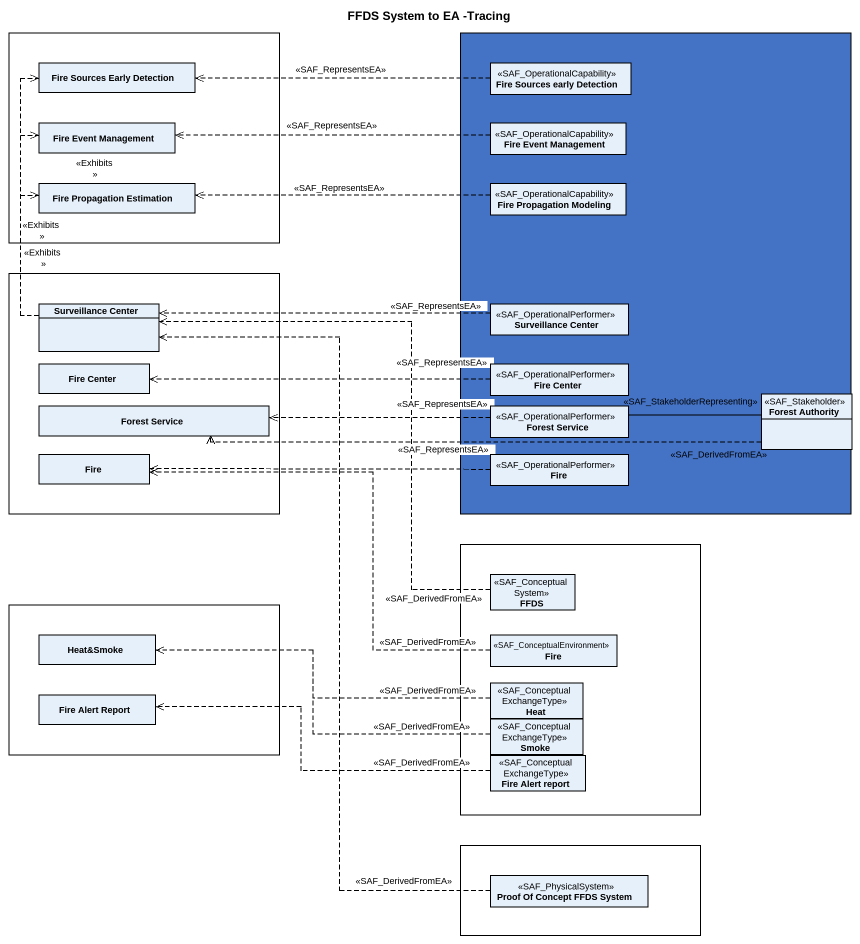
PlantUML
@startuml
title FFDS System to EA -Tracing
hide circle
hide empty members
rectangle " " as rectangle1 {
  class "Fire Sources Early Detection" as Fire_Sources_Early_Detection
  class "Fire Event Management" as Fire_Event_Management
  class "Fire Propagation Estimation" as Fire_Propagation_Estimation
}
rectangle " " as rectangle2 #4472C4 {
  class "Fire Sources early Detection" as Fire_Sources_early_Detection <<SAF_OperationalCapability>>
  class "Fire Event Management" as Fire_Event_Management_2 <<SAF_OperationalCapability>>
  class "Fire Propagation Modeling" as Fire_Propagation_Modeling <<SAF_OperationalCapability>>
  class "Surveillance Center" as Surveillance_Center_2 <<SAF_OperationalPerformer>>
  class "Fire Center" as Fire_Center_2 <<SAF_OperationalPerformer>>
  class "Forest Service" as Forest_Service_2 <<SAF_OperationalPerformer>>
  class "Forest Authority" as Forest_Authority <<SAF_Stakeholder>>
  class "Fire" as Fire_2 <<SAF_OperationalPerformer>>
}
rectangle " " as rectangle3 {
  class "Surveillance Center" as Surveillance_Center
  class "Fire Center" as Fire_Center
  class "Forest Service" as Forest_Service
  class Fire
}
rectangle " " as rectangle4 {
  class FFDS <<SAF_ConceptualSystem>>
  class "Fire" as Fire_3 <<SAF_ConceptualEnvironment>>
  class Heat <<SAF_ConceptualExchangeType>>
  class Smoke <<SAF_ConceptualExchangeType>>
  class "Fire Alert report" as Fire_Alert_report <<SAF_ConceptualExchangeType>>
}
rectangle " " as rectangle5 {
  class "Heat&Smoke" as Heat_Smoke
  class "Fire Alert Report" as Fire_Alert_Report
}
rectangle " " as rectangle6 {
  class "Proof Of Concept FFDS System" as Proof_Of_Concept_FFDS_System <<SAF_PhysicalSystem>>
}
Fire_Sources_early_Detection .left.> Fire_Sources_Early_Detection : <<SAF_RepresentsEA>>
Fire_Event_Management_2 .left.> Fire_Event_Management : <<SAF_RepresentsEA>>
Fire_Propagation_Modeling .left.> Fire_Propagation_Estimation : <<SAF_RepresentsEA>>
Surveillance_Center .up.> Fire_Sources_Early_Detection : <<Exhibits>>
Surveillance_Center .up.> Fire_Event_Management : <<Exhibits>>
Surveillance_Center .up.> Fire_Propagation_Estimation : <<Exhibits>>
Surveillance_Center_2 .left.> Surveillance_Center : <<SAF_RepresentsEA>>
Fire_Center_2 .left.> Fire_Center : <<SAF_RepresentsEA>>
Forest_Service_2 .left.> Forest_Service : <<SAF_RepresentsEA>>
Forest_Authority .left.> Forest_Service : <<SAF_DerivedFromEA>>
Forest_Authority -left- Forest_Service_2 : <<SAF_StakeholderRepresenting>>
Fire_2 .left.> Fire : <<SAF_RepresentsEA>>
FFDS .up.> Surveillance_Center : <<SAF_DerivedFromEA>>
Fire_3 .left.> Fire : <<SAF_DerivedFromEA>>
Heat .left.> Heat_Smoke : <<SAF_DerivedFromEA>>
Smoke .left.> Heat_Smoke : <<SAF_DerivedFromEA>>
Fire_Alert_report .left.> Fire_Alert_Report : <<SAF_DerivedFromEA>>
Proof_Of_Concept_FFDS_System .up.> Surveillance_Center : <<SAF_DerivedFromEA>>
@enduml
